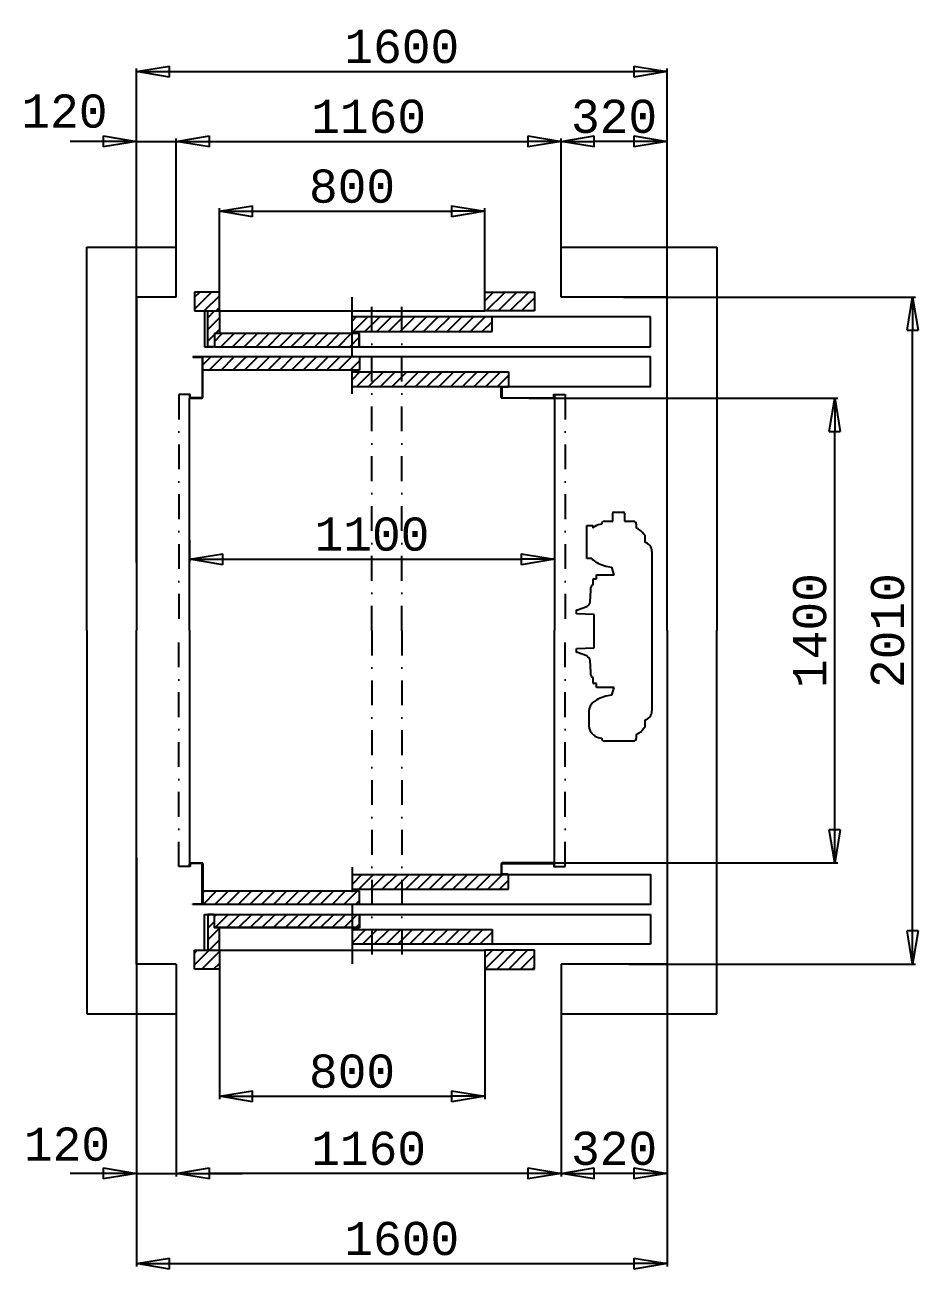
# Model space of a CAD drawing. Extents: x 29716 to 54257, y -8238 to 9896.
# Drawn here: x 29716 to 32409, y 6116 to 9865 of the extents above; entities that cross this region are included whole.
import ezdxf

# ---------------------------------------------------------------- set-up
doc = ezdxf.new("R2010")
doc.units = 0
doc.header["$LTSCALE"] = 50
doc.header["$MEASUREMENT"] = 0
doc.linetypes.add('DASHDOT', pattern=[1, 0.5, -0.25, 0, -0.25])
doc.linetypes.add('DASHED', pattern=[0.75, 0.5, -0.25])
doc.layers.get('0').update_dxf_attribs({"linetype": 'CONTINUOUS'})
doc.layers.get('Defpoints').update_dxf_attribs({"linetype": 'CONTINUOUS'})
for name, color, linetype in [('CONT_35', 250, 'CONTINUOUS'), ('CONT_70', 5, 'CONTINUOUS'), ('DASH_35', 30, 'DASHED'), ('DASHD_35', 40, 'DASHDOT'), ('DIM', 7, 'CONTINUOUS'), ('HATCH_35', 6, 'CONTINUOUS')]:
    doc.layers.add(name, color=color, linetype=linetype)
doc.styles.get("Standard").update_dxf_attribs({"font": 'monotxt'})
doc.dimstyles.get("Standard").update_dxf_attribs({"dimscale": 50, "dimtxt": 2, "dimasz": 2, "dimexe": 0.18, "dimexo": 0, "dimgap": 0.5, "dimtad": 1, "dimdec": 0, "dimrnd": 1, "dimzin": 0, "dimdsep": 46, "dimtxsty": 'Standard', "dimblk": 'CLOSED', "dimcen": 0.09, "dimadec": 0, "dimazin": 0, "dimtfac": 1, "dimtdec": 0, "dimtmove": 2, "dimatfit": 0, "dimldrblk": 'CLOSED', "dimfxl": 1, "dimtolj": 1, "dimtzin": 0, "dimarcsym": 0})
pattern_1 = [(45, (21481.138, -57347.784), (-17.6776695, 17.6776695), [])]
pattern_2 = [(45, (21431.138, -57347.784), (-17.6776695, 17.6776695), [])]
pattern_3 = [(45, (21531.138, -57347.784), (-17.6776695, 17.6776695), [])]

# ---------------------------------------------------------------- blocks, each defined once
blk = doc.blocks.new('_Closed')
at = {"color": 0, "linetype": 'Continuous', "lineweight": -2}
for p, q in [((-1, 0.167), (0, 0)), ((-1, 0.167), (-1, -0.167)), ((0, 0), (-1, -0.167)), ((0, 0), (-1, 0))]:
    blk.add_line(p, q, dxfattribs=at)
blk = doc.blocks.new('*D4')
at = {"layer": 'Defpoints', "color": 0, "transparency": 16777216}
for p in [(31652.3, 7494.8), (30052.3, 7356.2), (31652.3, 6132.8)]:
    blk.add_point(p, dxfattribs=at)
at = {"layer": 'DIM', "color": 0, "lineweight": -2, "transparency": 16777216}
for p, q in [((31652.3, 7494.8), (31652.3, 6123.8)), ((30052.3, 7356.2), (30052.3, 6123.8)), ((30152.3, 6132.8), (31552.3, 6132.8))]:
    blk.add_line(p, q, dxfattribs=at)
at = {"layer": 'DIM', "color": 0, "lineweight": -2, "transparency": 16777216, "xscale": 100, "yscale": 100, "zscale": 100, "rotation": 180}
blk.add_blockref('_Closed', (30052.3, 6132.8), dxfattribs=at)
at = {"layer": 'DIM', "color": 0, "lineweight": -2, "transparency": 16777216, "xscale": 100, "yscale": 100, "zscale": 100}
blk.add_blockref('_Closed', (31652.3, 6132.8), dxfattribs=at)
at = {"layer": 'DIM', "color": 0, "transparency": 16777216, "insert": (30852.3, 6207.8), "char_height": 100, "attachment_point": 5}
blk.add_mtext('\\A1;1600', dxfattribs=at)
blk = doc.blocks.new('*D5')
at = {"layer": 'Defpoints', "color": 0, "transparency": 16777216}
for p in [(30172.3, 6958.6), (31332.3, 6931.1), (30172.3, 6404.4)]:
    blk.add_point(p, dxfattribs=at)
at = {"layer": 'DIM', "color": 0, "lineweight": -2, "transparency": 16777216}
for p, q in [((30172.3, 6958.6), (30172.3, 6395.4)), ((31332.3, 6931.1), (31332.3, 6395.4)), ((31232.3, 6404.4), (30272.3, 6404.4))]:
    blk.add_line(p, q, dxfattribs=at)
at = {"layer": 'DIM', "color": 0, "lineweight": -2, "transparency": 16777216, "xscale": 100, "yscale": 100, "zscale": 100, "rotation": 180}
blk.add_blockref('_Closed', (30172.3, 6404.4), dxfattribs=at)
at = {"layer": 'DIM', "color": 0, "lineweight": -2, "transparency": 16777216, "xscale": 100, "yscale": 100, "zscale": 100}
blk.add_blockref('_Closed', (31332.3, 6404.4), dxfattribs=at)
at = {"layer": 'DIM', "color": 0, "transparency": 16777216, "insert": (30752.3, 6479.4), "char_height": 100, "attachment_point": 5}
blk.add_mtext('\\A1;1160', dxfattribs=at)
blk = doc.blocks.new('*D6')
at = {"layer": 'Defpoints', "color": 0, "transparency": 16777216}
for p in [(30212.3, 8313.1), (31312.3, 8261.1), (31312.3, 8254.8)]:
    blk.add_point(p, dxfattribs=at)
at = {"layer": 'DIM', "color": 0, "lineweight": -2, "transparency": 16777216}
for p, q in [((30212.3, 8313.1), (30212.3, 8245.8)), ((30312.3, 8254.8), (31212.3, 8254.8)), ((31312.3, 8261.1), (31312.3, 8245.8))]:
    blk.add_line(p, q, dxfattribs=at)
at = {"layer": 'DIM', "color": 0, "lineweight": -2, "transparency": 16777216, "xscale": 100, "yscale": 100, "zscale": 100, "rotation": 180}
blk.add_blockref('_Closed', (30212.3, 8254.8), dxfattribs=at)
at = {"layer": 'DIM', "color": 0, "lineweight": -2, "transparency": 16777216, "xscale": 100, "yscale": 100, "zscale": 100}
blk.add_blockref('_Closed', (31312.3, 8254.8), dxfattribs=at)
at = {"layer": 'DIM', "color": 0, "transparency": 16777216, "insert": (30762.3, 8329.8), "char_height": 100, "attachment_point": 5}
blk.add_mtext('\\A1;1100', dxfattribs=at)
blk = doc.blocks.new('*D7')
at = {"layer": 'Defpoints', "color": 0, "transparency": 16777216}
for p in [(31652.3, 9724), (31652.3, 8368.2), (30052.3, 8245.4)]:
    blk.add_point(p, dxfattribs=at)
at = {"layer": 'DIM', "color": 0, "lineweight": -2, "transparency": 16777216}
for p, q in [((30052.3, 8245.4), (30052.3, 9733)), ((30152.3, 9724), (31552.3, 9724)), ((31652.3, 8368.2), (31652.3, 9733))]:
    blk.add_line(p, q, dxfattribs=at)
at = {"layer": 'DIM', "color": 0, "lineweight": -2, "transparency": 16777216, "xscale": 100, "yscale": 100, "zscale": 100, "rotation": 180}
blk.add_blockref('_Closed', (30052.3, 9724), dxfattribs=at)
at = {"layer": 'DIM', "color": 0, "lineweight": -2, "transparency": 16777216, "xscale": 100, "yscale": 100, "zscale": 100}
blk.add_blockref('_Closed', (31652.3, 9724), dxfattribs=at)
at = {"layer": 'DIM', "color": 0, "transparency": 16777216, "insert": (30852.3, 9799), "char_height": 100, "attachment_point": 5}
blk.add_mtext('\\A1;1600', dxfattribs=at)
blk = doc.blocks.new('*D8')
at = {"layer": 'Defpoints', "color": 0, "transparency": 16777216}
for p in [(31332.3, 9513.5), (30172.3, 9162.2), (31332.3, 9134.2)]:
    blk.add_point(p, dxfattribs=at)
at = {"layer": 'DIM', "color": 0, "lineweight": -2, "transparency": 16777216}
for p, q in [((30172.3, 9162.2), (30172.3, 9522.5)), ((31332.3, 9134.2), (31332.3, 9522.5)), ((30272.3, 9513.5), (31232.3, 9513.5))]:
    blk.add_line(p, q, dxfattribs=at)
at = {"layer": 'DIM', "color": 0, "lineweight": -2, "transparency": 16777216, "xscale": 100, "yscale": 100, "zscale": 100, "rotation": 180}
blk.add_blockref('_Closed', (30172.3, 9513.5), dxfattribs=at)
at = {"layer": 'DIM', "color": 0, "lineweight": -2, "transparency": 16777216, "xscale": 100, "yscale": 100, "zscale": 100}
blk.add_blockref('_Closed', (31332.3, 9513.5), dxfattribs=at)
at = {"layer": 'DIM', "color": 0, "transparency": 16777216, "insert": (30752.3, 9588.5), "char_height": 100, "attachment_point": 5}
blk.add_mtext('\\A1;1160', dxfattribs=at)
blk = doc.blocks.new('*D9')
at = {"layer": 'Defpoints', "color": 0, "transparency": 16777216}
for p in [(30172.3, 9513.5), (30172.3, 9194.8), (30052.3, 9044.8)]:
    blk.add_point(p, dxfattribs=at)
at = {"layer": 'DIM', "color": 0, "lineweight": -2, "transparency": 16777216}
for p, q in [((30052.3, 9044.8), (30052.3, 9522.5)), ((30172.3, 9194.8), (30172.3, 9522.5)), ((29952.3, 9513.5), (29852.3, 9513.5)), ((30052.3, 9513.5), (30172.3, 9513.5)), ((30272.3, 9513.5), (30372.3, 9513.5))]:
    blk.add_line(p, q, dxfattribs=at)
at = {"layer": 'DIM', "color": 0, "lineweight": -2, "transparency": 16777216, "xscale": 100, "yscale": 100, "zscale": 100}
blk.add_blockref('_Closed', (30052.3, 9513.5), dxfattribs=at)
at = {"layer": 'DIM', "color": 0, "lineweight": -2, "transparency": 16777216, "xscale": 100, "yscale": 100, "zscale": 100, "rotation": 180}
blk.add_blockref('_Closed', (30172.3, 9513.5), dxfattribs=at)
at = {"layer": 'DIM', "color": 0, "transparency": 16777216, "insert": (29835.3, 9604.2), "char_height": 100, "attachment_point": 5}
blk.add_mtext('\\A1;120', dxfattribs=at)
blk = doc.blocks.new('*D10')
at = {"layer": 'Defpoints', "color": 0, "transparency": 16777216}
for p in [(30052.3, 7034.8), (30172.3, 6884.8), (30172.3, 6404.4)]:
    blk.add_point(p, dxfattribs=at)
at = {"layer": 'DIM', "color": 0, "lineweight": -2, "transparency": 16777216}
for p, q in [((30052.3, 7034.8), (30052.3, 6395.4)), ((30172.3, 6884.8), (30172.3, 6395.4)), ((29952.3, 6404.4), (29852.3, 6404.4)), ((30052.3, 6404.4), (30172.3, 6404.4)), ((30272.3, 6404.4), (30372.3, 6404.4))]:
    blk.add_line(p, q, dxfattribs=at)
at = {"layer": 'DIM', "color": 0, "lineweight": -2, "transparency": 16777216, "xscale": 100, "yscale": 100, "zscale": 100}
blk.add_blockref('_Closed', (30052.3, 6404.4), dxfattribs=at)
at = {"layer": 'DIM', "color": 0, "lineweight": -2, "transparency": 16777216, "xscale": 100, "yscale": 100, "zscale": 100, "rotation": 180}
blk.add_blockref('_Closed', (30172.3, 6404.4), dxfattribs=at)
at = {"layer": 'DIM', "color": 0, "transparency": 16777216, "insert": (29842.8, 6491.9), "char_height": 100, "attachment_point": 5}
blk.add_mtext('\\A1;120', dxfattribs=at)
blk = doc.blocks.new('*D11')
at = {"layer": 'Defpoints', "color": 0, "transparency": 16777216}
for p in [(30302.3, 7042.5), (31102.3, 7044), (31102.3, 6636.9)]:
    blk.add_point(p, dxfattribs=at)
at = {"layer": 'DIM', "color": 0, "lineweight": -2, "transparency": 16777216}
for p, q in [((30302.3, 7042.5), (30302.3, 6627.9)), ((31102.3, 7044), (31102.3, 6627.9)), ((30402.3, 6636.9), (31002.3, 6636.9))]:
    blk.add_line(p, q, dxfattribs=at)
at = {"layer": 'DIM', "color": 0, "lineweight": -2, "transparency": 16777216, "xscale": 100, "yscale": 100, "zscale": 100, "rotation": 180}
blk.add_blockref('_Closed', (30302.3, 6636.9), dxfattribs=at)
at = {"layer": 'DIM', "color": 0, "lineweight": -2, "transparency": 16777216, "xscale": 100, "yscale": 100, "zscale": 100}
blk.add_blockref('_Closed', (31102.3, 6636.9), dxfattribs=at)
at = {"layer": 'DIM', "color": 0, "transparency": 16777216, "insert": (30702.3, 6711.9), "char_height": 100, "attachment_point": 5}
blk.add_mtext('\\A1;800', dxfattribs=at)
blk = doc.blocks.new('*D12')
at = {"layer": 'Defpoints', "color": 0, "transparency": 16777216}
for p in [(31102.3, 9303.1), (30302.3, 9036.4), (31102.3, 9030.1)]:
    blk.add_point(p, dxfattribs=at)
at = {"layer": 'DIM', "color": 0, "lineweight": -2, "transparency": 16777216}
for p, q in [((30302.3, 9036.4), (30302.3, 9312.1)), ((30402.3, 9303.1), (31002.3, 9303.1)), ((31102.3, 9030.1), (31102.3, 9312.1))]:
    blk.add_line(p, q, dxfattribs=at)
at = {"layer": 'DIM', "color": 0, "lineweight": -2, "transparency": 16777216, "xscale": 100, "yscale": 100, "zscale": 100, "rotation": 180}
blk.add_blockref('_Closed', (30302.3, 9303.1), dxfattribs=at)
at = {"layer": 'DIM', "color": 0, "lineweight": -2, "transparency": 16777216, "xscale": 100, "yscale": 100, "zscale": 100}
blk.add_blockref('_Closed', (31102.3, 9303.1), dxfattribs=at)
at = {"layer": 'DIM', "color": 0, "transparency": 16777216, "insert": (30702.3, 9378.1), "char_height": 100, "attachment_point": 5}
blk.add_mtext('\\A1;800', dxfattribs=at)
blk = doc.blocks.new('*D13')
at = {"layer": 'Defpoints', "color": 0, "transparency": 16777216}
for p in [(31520.8, 9044.8), (32392.3, 9044.8), (31536.9, 7034.8)]:
    blk.add_point(p, dxfattribs=at)
at = {"layer": 'DIM', "color": 0, "lineweight": -2, "transparency": 16777216}
for p, q in [((31520.8, 9044.8), (32401.3, 9044.8)), ((32392.3, 7134.8), (32392.3, 8944.8)), ((31536.9, 7034.8), (32401.3, 7034.8))]:
    blk.add_line(p, q, dxfattribs=at)
at = {"layer": 'DIM', "color": 0, "lineweight": -2, "transparency": 16777216, "xscale": 100, "yscale": 100, "zscale": 100}
for p, rotation in [((32392.3, 9044.8), 90), ((32392.3, 7034.8), 270)]:
    blk.add_blockref('_Closed', p, dxfattribs=dict(at, rotation=rotation))
at = {"layer": 'DIM', "color": 0, "transparency": 16777216, "insert": (32317.3, 8039.8), "char_height": 100, "attachment_point": 5, "rotation": 90}
blk.add_mtext('\\A1;2010', dxfattribs=at)
blk = doc.blocks.new('*D14')
at = {"layer": 'Defpoints', "color": 0, "transparency": 16777216}
for p in [(31235.3, 8739.8), (32157.5, 8739.8), (31256, 7339.8)]:
    blk.add_point(p, dxfattribs=at)
at = {"layer": 'DIM', "color": 0, "lineweight": -2, "transparency": 16777216}
for p, q in [((31235.3, 8739.8), (32166.5, 8739.8)), ((32157.5, 7439.8), (32157.5, 8639.8)), ((31256, 7339.8), (32166.5, 7339.8))]:
    blk.add_line(p, q, dxfattribs=at)
at = {"layer": 'DIM', "color": 0, "lineweight": -2, "transparency": 16777216, "xscale": 100, "yscale": 100, "zscale": 100}
for p, rotation in [((32157.5, 8739.8), 90), ((32157.5, 7339.8), 270)]:
    blk.add_blockref('_Closed', p, dxfattribs=dict(at, rotation=rotation))
at = {"layer": 'DIM', "color": 0, "transparency": 16777216, "insert": (32082.5, 8039.8), "char_height": 100, "attachment_point": 5, "rotation": 90}
blk.add_mtext('\\A1;1400', dxfattribs=at)
blk = doc.blocks.new('*D15')
at = {"layer": 'Defpoints', "color": 0, "transparency": 16777216}
for p in [(31652.3, 7212.9), (31332.3, 6968.8), (31332.3, 6404.4)]:
    blk.add_point(p, dxfattribs=at)
at = {"layer": 'DIM', "color": 0, "lineweight": -2, "transparency": 16777216}
for p, q in [((31652.3, 7212.9), (31652.3, 6395.4)), ((31332.3, 6968.8), (31332.3, 6395.4)), ((31552.3, 6404.4), (31432.3, 6404.4))]:
    blk.add_line(p, q, dxfattribs=at)
at = {"layer": 'DIM', "color": 0, "lineweight": -2, "transparency": 16777216, "xscale": 100, "yscale": 100, "zscale": 100, "rotation": 180}
blk.add_blockref('_Closed', (31332.3, 6404.4), dxfattribs=at)
at = {"layer": 'DIM', "color": 0, "lineweight": -2, "transparency": 16777216, "xscale": 100, "yscale": 100, "zscale": 100}
blk.add_blockref('_Closed', (31652.3, 6404.4), dxfattribs=at)
at = {"layer": 'DIM', "color": 0, "transparency": 16777216, "insert": (31492.3, 6479.4), "char_height": 100, "attachment_point": 5}
blk.add_mtext('\\A1;320', dxfattribs=at)
blk = doc.blocks.new('*D16')
at = {"layer": 'Defpoints', "color": 0, "transparency": 16777216}
for p in [(31332.3, 9513.5), (31332.3, 9138), (31652.3, 8653.4)]:
    blk.add_point(p, dxfattribs=at)
at = {"layer": 'DIM', "color": 0, "lineweight": -2, "transparency": 16777216}
for p, q in [((31332.3, 9138), (31332.3, 9522.5)), ((31652.3, 8653.4), (31652.3, 9522.5)), ((31552.3, 9513.5), (31432.3, 9513.5))]:
    blk.add_line(p, q, dxfattribs=at)
at = {"layer": 'DIM', "color": 0, "lineweight": -2, "transparency": 16777216, "xscale": 100, "yscale": 100, "zscale": 100, "rotation": 180}
blk.add_blockref('_Closed', (31332.3, 9513.5), dxfattribs=at)
at = {"layer": 'DIM', "color": 0, "lineweight": -2, "transparency": 16777216, "xscale": 100, "yscale": 100, "zscale": 100}
blk.add_blockref('_Closed', (31652.3, 9513.5), dxfattribs=at)
at = {"layer": 'DIM', "color": 0, "transparency": 16777216, "insert": (31492.3, 9588.5), "char_height": 100, "attachment_point": 5}
blk.add_mtext('\\A1;320', dxfattribs=at)

msp = doc.modelspace()

# ---------------------------------------------------------------- hatches: boundary and pattern name
at = {"layer": 'HATCH_35'}
h = msp.add_hatch(dxfattribs=at)
h.set_pattern_fill('ANSI31', color=256, scale=200, style=0)
h.set_pattern_definition([(45, (21606.138, -57347.784), (-17.6776695, 17.6776695), [])])
h.paths.add_polyline_path([(30302.3, 9002.8), (30302.3, 9059.8), (30227.3, 9059.8), (30227.3, 9002.8), (30267.3, 9002.8)])
h = msp.add_hatch(dxfattribs=at)
h.set_pattern_fill('ANSI31', color=256, scale=200, style=0)
h.set_pattern_definition(pattern_2)
h.paths.add_polyline_path([(31102.3, 9059.8), (31102.3, 9002.8), (31252.3, 9002.8), (31252.3, 9059.8)])
h = msp.add_hatch(dxfattribs=at)
h.set_pattern_fill('ANSI31', color=256, scale=200, style=0)
h.set_pattern_definition(pattern_3)
edge = h.paths.add_edge_path(flags=17)
edge.add_line((30288.9, 8934.8), (30287.3, 8934.8))
edge.add_line((30287.3, 8934.8), (30287.3, 8933.2))
edge.add_arc((30288.9, 8933.2), 1.6, 90, 180, ccw=False)
h.paths.add_polyline_path([(30267.3, 8894.8), (30284.7, 8894.8)])
h.paths.add_polyline_path([(30267.3, 8894.8), (30284.7, 8894.8)], flags=16)
edge = h.paths.add_edge_path()
edge.add_line((30287.4, 8934.8), (30287.4, 8933.7))
edge.add_line((30287.4, 8933.7), (30287.4, 8894.9))
edge.add_line((30287.4, 8894.9), (30287.4, 8894.8))
edge.add_line((30267.3, 8894.8), (30267.3, 9002.8))
edge.add_line((30302.3, 9002.8), (30302.3, 8937.4))
h = msp.add_hatch(dxfattribs=at)
h.set_pattern_fill('ANSI31', color=256, scale=200, style=0)
h.set_pattern_definition(pattern_1)
h.paths.add_polyline_path([(30702.3, 8984.8), (30702.3, 8978.8), (30702.3, 8966.2), (30702.3, 8940.4), (30762.3, 8940.4), (30762.3, 8984.8)])
h.paths.add_polyline_path([(30852.3, 8940.4), (30852.3, 8984.8), (30762.3, 8984.8), (30762.3, 8940.4)])
h.paths.add_polyline_path([(31124.3, 8940.4), (31124.3, 8984.8), (30852.3, 8984.8), (30852.3, 8940.4)])
h.paths.add_polyline_path([(30762.3, 8774.8), (30762.3, 8819.2), (30702.3, 8819.2), (30702.3, 8774.8)])
h.paths.add_polyline_path([(30762.3, 8819.2), (30762.3, 8774.8), (30852.3, 8774.8), (30852.3, 8819.2)])
h.paths.add_polyline_path([(31174.3, 8774.8), (31174.3, 8819.2), (30852.3, 8819.2), (30852.3, 8774.8)])
h = msp.add_hatch(dxfattribs=at)
h.set_pattern_fill('ANSI31', color=256, scale=200, style=0)
h.set_pattern_definition(pattern_1)
h.paths.add_polyline_path([(30702.3, 8894.9), (30702.3, 8934.7), (30288.4, 8934.7, 0.218363), (30287.4, 8933.7), (30287.4, 8894.9)])
h.paths.add_polyline_path([(30724.2, 8934.7), (30702.3, 8934.7), (30702.3, 8894.9), (30724.2, 8894.9)])
h.paths.add_polyline_path([(30724.3, 8864.8), (30702.3, 8864.8), (30702.3, 8824.8), (30724.3, 8824.8)])
h.paths.add_polyline_path([(30702.3, 8824.8), (30702.3, 8825.8), (30702.3, 8864.8), (30252.3, 8864.8), (30252.3, 8824.8)])
h = msp.add_hatch(dxfattribs=at)
h.set_pattern_fill('ANSI31', color=256, scale=200, style=0)
h.set_pattern_definition(pattern_1)
h.paths.add_polyline_path([(30702.3, 7304.8), (30702.3, 7260.4), (30762.3, 7260.4), (30762.3, 7304.8)])
h.paths.add_polyline_path([(30762.3, 7304.8), (30762.3, 7260.4), (30852.3, 7260.4), (30852.3, 7304.8)])
h.paths.add_polyline_path([(30852.3, 7304.8), (30852.3, 7260.4), (31174.3, 7260.4), (31174.3, 7304.8)])
h.paths.add_polyline_path([(30762.3, 7139.2), (30702.3, 7139.2), (30702.3, 7113.4), (30702.3, 7100.8), (30702.3, 7094.8), (30762.3, 7094.8)])
h.paths.add_polyline_path([(30852.3, 7094.8), (30852.3, 7139.2), (30762.3, 7139.2), (30762.3, 7094.8)])
h.paths.add_polyline_path([(31124.3, 7094.8), (31124.3, 7139.2), (30852.3, 7139.2), (30852.3, 7094.8)])
h = msp.add_hatch(dxfattribs=at)
h.set_pattern_fill('ANSI31', color=256, scale=200, style=0)
h.set_pattern_definition(pattern_1)
h.paths.add_polyline_path([(30702.3, 7144.9), (30702.3, 7184.7), (30287.4, 7184.7), (30287.4, 7145.8, 0.218363), (30288.4, 7144.9)])
h.paths.add_polyline_path([(30724.2, 7184.7), (30702.3, 7184.7), (30702.3, 7144.9), (30724.2, 7144.9)])
h.paths.add_polyline_path([(30702.3, 7214.8), (30702.3, 7254.8), (30252.3, 7254.8), (30252.3, 7214.8)])
h.paths.add_polyline_path([(30724.3, 7254.8), (30702.3, 7254.8), (30702.3, 7253.8), (30702.3, 7214.8), (30724.3, 7214.8)])
h = msp.add_hatch(dxfattribs=at)
h.set_pattern_fill('ANSI31', color=256, scale=200, style=0)
h.set_pattern_definition(pattern_3)
edge = h.paths.add_edge_path(flags=0)
edge.add_line((30288.9, 7144.8), (30287.3, 7144.8))
edge.add_line((30287.3, 7144.8), (30287.3, 7146.4))
edge.add_arc((30288.9, 7146.4), 1.6, 180, 270)
edge = h.paths.add_edge_path(flags=16)
edge.add_line((30288.9, 7144.8), (30287.3, 7144.8))
edge.add_line((30287.3, 7144.8), (30287.3, 7146.4))
edge.add_arc((30288.9, 7146.4), 1.6, 180, 270)
edge = h.paths.add_edge_path()
edge.add_line((30287.4, 7144.8), (30287.4, 7145.8))
edge.add_line((30287.4, 7145.8), (30287.4, 7184.7))
edge.add_line((30287.4, 7184.7), (30287.4, 7184.8))
edge.add_line((30267.3, 7184.8), (30287.4, 7184.8))
edge.add_line((30284.7, 7184.8), (30267.3, 7184.8))
edge.add_line((30267.3, 7184.8), (30267.3, 7076.8))
edge.add_line((30302.3, 7076.8), (30302.3, 7144.9))
h = msp.add_hatch(dxfattribs=at)
h.set_pattern_fill('ANSI31', color=256, scale=200, style=0)
h.set_pattern_definition(pattern_3)
h.paths.add_polyline_path([(30227.3, 7076.8), (30227.3, 7019.8), (30302.3, 7019.8), (30302.3, 7076.8), (30267.3, 7076.8)])
h = msp.add_hatch(dxfattribs=at)
h.set_pattern_fill('ANSI31', color=256, scale=200, style=0)
h.set_pattern_definition(pattern_2)
h.paths.add_polyline_path([(31102.3, 7076.8), (31102.3, 7019.8), (31252.3, 7019.8), (31252.3, 7076.8)])

# ---------------------------------------------------------------- linework, layer by layer
at = {"layer": 'CONT_35', "ltscale": 3}
for p, q in [((30302.3, 9059.8), (30227.3, 9059.8)), ((30227.3, 9059.8), (30227.3, 9002.8)), ((30302.3, 9002.8), (30302.3, 9059.8)), ((31102.3, 9059.8), (31252.3, 9059.8)), ((31102.3, 9002.8), (31102.3, 9059.8)), ((31252.3, 9059.8), (31252.3, 9002.8)), ((30257.3, 9002.8), (30257.3, 8894.8)), ((30267.3, 8894.8), (30267.3, 9002.8)), ((30302.3, 9002.8), (30302.3, 8937.4)), ((31252.3, 9002.8), (31102.3, 9002.8)), ((30702.3, 8978.8), (30702.3, 8984.8)), ((30702.3, 8966.2), (30702.3, 8978.8)), ((30702.3, 8940.4), (30702.3, 8966.2)), ((31124.3, 8940.4), (31124.3, 8984.8)), ((31602.3, 8894.8), (31602.3, 8984.8)), ((30724.3, 8934.8), (30287.3, 8934.8)), ((30702.3, 8940.4), (31124.3, 8940.4)), ((30724.3, 8934.8), (30702.3, 8934.8)), ((30724.3, 8894.8), (30724.3, 8934.8)), ((30257.3, 8894.8), (30267.3, 8894.8)), ((30284.7, 8894.8), (30267.3, 8894.8)), ((30267.3, 8894.8), (30284.7, 8894.8)), ((30287.3, 8894.8), (30724.3, 8894.8)), ((30249.3, 8864.8), (30222.3, 8864.8)), ((30222.3, 8864.8), (30222.3, 8863.3)), ((30222.3, 8863.3), (30249.2, 8863.3)), ((30250.8, 8864.8), (30250.8, 8742.9)), ((30252.3, 8829.8), (30252.3, 8859.2)), ((30724.3, 8864.8), (30724.3, 8824.8)), ((30724.3, 8824.8), (30252.3, 8824.8)), ((30702.3, 8824.8), (30702.3, 8825.8)), ((30702.3, 8819.2), (31174.3, 8819.2)), ((30702.3, 8774.8), (30702.3, 8819.2)), ((31174.3, 8819.2), (31174.3, 8774.8)), ((30212.3, 8750.8), (30212.3, 8742.8)), ((30213.8, 8750.8), (30212.3, 8750.8)), ((30212.3, 8039.8), (30212.3, 8739.8)), ((30213.8, 8742.9), (30213.8, 8750.8)), ((30215.3, 8739.8), (30249.2, 8739.8)), ((30249.2, 8741.3), (30215.4, 8741.3)), ((30252.3, 8742.9), (30252.3, 8770.7)), ((31312.3, 8739.8), (31312.3, 8039.8)), ((31454.6, 8360.2), (31454.6, 8360.2)), ((31462.9, 8369.8), (31488.1, 8369.8)), ((31488.1, 8369.8), (31488.1, 8393.3)), ((31491.1, 8396.3), (31520.9, 8396.3)), ((31523.9, 8393.3), (31523.9, 8369.8)), ((31523.9, 8369.8), (31550.6, 8369.8)), ((31550.6, 8369.8), (31550.6, 8369.8)), ((31559, 8360.2), (31559, 8349.2)), ((31410.4, 8356.2), (31427.9, 8356.2)), ((31410.4, 8256.7), (31410.4, 8356.2)), ((31427.9, 8356.2), (31427.9, 8348.5)), ((31434, 8353.8), (31434, 8353.8)), ((31582.9, 8328.5), (31584.7, 8328)), ((31584.7, 8328), (31584.7, 8306.3)), ((31425.1, 8256.7), (31410.4, 8256.7)), ((31606.4, 8277.8), (31606.4, 7798.2)), ((31492.1, 8208), (31485.1, 8231)), ((31428.8, 8177.9), (31428.8, 8192.6)), ((31431.8, 8195.6), (31438.8, 8195.6)), ((31438.8, 8208), (31492.1, 8208)), ((31438.8, 8195.6), (31438.8, 8208)), ((31419.8, 8126.7), (31422.3, 8161)), ((31422.3, 8161), (31422.3, 8170)), ((31378.8, 8102), (31381.8, 8102.1)), ((31378.8, 8090), (31378.8, 8102)), ((31381.8, 8102.1), (31409.7, 8112.5)), ((31432.3, 8088.5), (31378.8, 8090)), ((31432.3, 7987.5), (31432.3, 8088.5)), ((30212.3, 8039.8), (30212.3, 7339.8)), ((31312.3, 7339.8), (31312.3, 8039.8)), ((31378.8, 7986), (31432.3, 7987.5)), ((31378.8, 7974), (31378.8, 7986)), ((31381.8, 7973.9), (31378.8, 7974)), ((31409.7, 7963.5), (31381.8, 7973.9)), ((31422.3, 7915), (31419.8, 7949.3)), ((31422.3, 7906), (31422.3, 7915)), ((31428.8, 7883.4), (31428.8, 7898.1)), ((31438.8, 7880.4), (31431.8, 7880.4)), ((31438.8, 7868), (31438.8, 7880.4)), ((31492.1, 7868), (31438.8, 7868)), ((31485.1, 7845), (31492.1, 7868)), ((31417.4, 7748.7), (31417.4, 7801)), ((31584.7, 7769.7), (31584.7, 7748)), ((31559, 7726.8), (31559, 7715.8)), ((31584.7, 7748), (31582.9, 7747.5)), ((31550.6, 7706.2), (31462.9, 7706.2)), ((30212.3, 7328.8), (30212.3, 7336.8)), ((30213.8, 7328.8), (30212.3, 7328.8)), ((30213.8, 7336.7), (30213.8, 7328.8)), ((30215.3, 7339.8), (30249.2, 7339.8)), ((30249.2, 7338.3), (30215.4, 7338.3)), ((30250.8, 7214.8), (30250.8, 7336.7)), ((30252.3, 7336.7), (30252.3, 7308.9)), ((30702.3, 7304.8), (30702.3, 7260.4)), ((31174.3, 7260.4), (31174.3, 7304.8)), ((30724.3, 7254.8), (30252.3, 7254.8)), ((30252.3, 7249.8), (30252.3, 7220.4)), ((30702.3, 7260.4), (31174.3, 7260.4)), ((30702.3, 7254.8), (30702.3, 7253.8)), ((30724.3, 7214.8), (30724.3, 7254.8)), ((30222.3, 7216.3), (30249.2, 7216.3)), ((30222.3, 7214.8), (30222.3, 7216.3)), ((30249.3, 7214.8), (30222.3, 7214.8)), ((30257.3, 7076.8), (30257.3, 7184.8)), ((30257.3, 7184.8), (30267.3, 7184.8)), ((30267.3, 7184.8), (30267.3, 7076.8)), ((30284.7, 7184.8), (30267.3, 7184.8)), ((30267.3, 7184.8), (30287.4, 7184.8)), ((30287.3, 7184.8), (30724.3, 7184.8)), ((30724.3, 7184.8), (30724.3, 7144.8)), ((31602.3, 7184.8), (31602.3, 7094.8)), ((30724.3, 7144.8), (30287.3, 7144.8)), ((30302.3, 7076.8), (30302.3, 7144.9)), ((30724.3, 7144.8), (30702.3, 7144.8)), ((30702.3, 7139.2), (31124.3, 7139.2)), ((30702.3, 7139.2), (30702.3, 7113.4)), ((31124.3, 7139.2), (31124.3, 7094.8)), ((30702.3, 7113.4), (30702.3, 7100.8)), ((30702.3, 7100.8), (30702.3, 7094.8)), ((30227.3, 7019.8), (30227.3, 7076.8)), ((30302.3, 7076.8), (30302.3, 7019.8)), ((31252.3, 7076.8), (31102.3, 7076.8)), ((31102.3, 7076.8), (31102.3, 7019.8)), ((31252.3, 7019.8), (31252.3, 7076.8)), ((30302.3, 7019.8), (30227.3, 7019.8)), ((31102.3, 7019.8), (31252.3, 7019.8))]:
    msp.add_line(p, q, dxfattribs=at)
for points in [[(30227.3, 9002.8), (30267.3, 9002.8), (30302.3, 9002.8)], [(30302.3, 9002.8), (30702.3, 9002.8), (31102.3, 9002.8)], [(31602.3, 8984.8), (31124.3, 8984.8), (30702.3, 8984.8)], [(30287.3, 8934.8), (30287.3, 8933.2), (30287.3, 8894.8)], [(30302.3, 8934.8), (30288.9, 8934.8), (30287.3, 8934.8)], [(30724.3, 8934.7), (30724.2, 8934.7), (30288.4, 8934.7), (30287.3, 8934.7)], [(30287.4, 8934.8), (30287.4, 8933.7), (30287.4, 8894.9), (30287.4, 8894.8)], [(30724.2, 8894.8), (30724.2, 8894.9), (30724.2, 8934.7), (30724.2, 8934.8)], [(30287.3, 8894.9), (30287.4, 8894.9), (30724.2, 8894.9), (30724.3, 8894.9)], [(30702.3, 8894.8), (30724.3, 8894.8), (31602.3, 8894.8)], [(30702.3, 8774.8), (31174.3, 8774.8), (31602.3, 8774.8), (31602.3, 8864.8), (30724.3, 8864.8), (30252.3, 8864.8)], [(30252.3, 8752.8), (30252.3, 8824.8), (30252.3, 8864.8)], [(30252.3, 7326.8), (30252.3, 7254.8), (30252.3, 7214.8)], [(30702.3, 7304.8), (31174.3, 7304.8), (31602.3, 7304.8), (31602.3, 7214.8), (30724.3, 7214.8), (30252.3, 7214.8)], [(30287.3, 7144.8), (30287.3, 7146.4), (30287.3, 7184.8)], [(30287.3, 7184.7), (30287.4, 7184.7), (30724.2, 7184.7), (30724.3, 7184.7)], [(30287.4, 7144.8), (30287.4, 7145.8), (30287.4, 7184.7), (30287.4, 7184.8)], [(30702.3, 7184.8), (30724.3, 7184.8), (31602.3, 7184.8)], [(30724.2, 7184.8), (30724.2, 7184.7), (30724.2, 7144.9), (30724.2, 7144.8)], [(30724.3, 7144.9), (30724.2, 7144.9), (30288.4, 7144.9), (30287.3, 7144.9)], [(30302.3, 7144.8), (30288.9, 7144.8), (30287.3, 7144.8)], [(31602.3, 7094.8), (31124.3, 7094.8), (30702.3, 7094.8)], [(30227.3, 7076.8), (30267.3, 7076.8), (30302.3, 7076.8)], [(30302.3, 7076.8), (30702.3, 7076.8), (31102.3, 7076.8)]]:
    msp.add_lwpolyline(points, dxfattribs=at)
for points in [[(31172.3, 8774.8), (31172.3, 8773.3), (31155.4, 8773.3, 0.414214), (31153.8, 8771.7), (31153.8, 8742.9, 0.414214), (31155.4, 8741.3), (31309.2, 8741.3, 0.414214), (31310.8, 8742.9), (31310.8, 8750.8), (31312.3, 8750.8), (31312.3, 8742.8, -0.414214), (31309.3, 8739.8), (31155.4, 8739.8, -0.414214), (31152.3, 8742.9), (31152.3, 8771.7, -0.414214), (31155.4, 8774.8)], [(31172.3, 7304.8), (31172.3, 7306.3), (31155.4, 7306.3, -0.414214), (31153.8, 7307.9), (31153.8, 7336.7, -0.414214), (31155.4, 7338.3), (31309.2, 7338.3, -0.414214), (31310.8, 7336.7), (31310.8, 7328.8), (31312.3, 7328.8), (31312.3, 7336.8, 0.414214), (31309.3, 7339.8), (31155.4, 7339.8, 0.414214), (31152.3, 7336.7), (31152.3, 7307.9, 0.414214), (31155.4, 7304.8)]]:
    msp.add_lwpolyline(points, format="xyb", close=True, dxfattribs=at)
for centre, radius, start, end in [((30288.9, 8933.2), 1.6, 90, 180), ((30249.2, 8861.7), 1.6, 0, 90), ((30249.3, 8861.8), 3, 0, 90), ((30215.3, 8742.8), 3, 180, 270), ((30215.4, 8742.9), 1.6, 180, 270), ((30249.2, 8742.9), 3.1, 270, 0), ((30249.2, 8742.9), 1.6, 270, 0), ((31457.6, 8314.5), 45.8, 93.7195, 120.9226), ((31464.3, 8360.2), 9.69, 98.41, 179.961), ((31491.1, 8393.3), 3, 90, 180), ((31520.9, 8393.3), 3, 0, 90), ((31549.3, 8360.2), 9.69, 0, 82.2138), ((31466.9, 8309.5), 55.1, 126.6176, 135.0158), ((31538.2, 8301), 52.5, 31.5725, 66.646), ((31576.9, 8277.8), 29.5, 0, 74.6154), ((31466.9, 8292.7), 55.1, 220.6842, 240.6322), ((31497.5, 8354.2), 123.8, 242.2251, 264.234), ((31430.3, 8170), 8, 100.8069, 180), ((31431.8, 8192.6), 3, 90, 180), ((31402.8, 8128), 17, 293.9822, 355.7487), ((31402.8, 7948), 17, 4.2513, 66.0178), ((31430.3, 7906), 8, 180, 259.1931), ((31431.8, 7883.4), 3, 180, 270), ((31497.5, 7721.8), 123.8, 95.766, 117.7749), ((31445.1, 7800.6), 27.7, 155.3135, 179.0898), ((31466.9, 7783.3), 55.1, 119.3678, 148.4367), ((31576.9, 7798.2), 29.5, 285.3846, 0), ((31445.1, 7749.2), 27.7, 180.9102, 204.6865), ((31466.9, 7766.5), 55.1, 211.5633, 233.3824), ((31457.6, 7761.5), 45.8, 239.0774, 266.3482), ((31538.2, 7774.9), 52.5, 293.354, 328.4275), ((31464.3, 7715.8), 9.69, 179.961, 261.59), ((31549.3, 7715.8), 9.69, 277.7862, 0), ((30215.3, 7336.8), 3, 90, 180), ((30215.4, 7336.7), 1.6, 90, 180), ((30249.2, 7336.7), 3.1, 0, 90), ((30249.2, 7336.7), 1.6, 0, 90), ((30249.2, 7217.9), 1.6, 270, 0), ((30249.3, 7217.8), 3, 270, 0), ((30288.9, 7146.4), 1.6, 180, 270)]:
    msp.add_arc(centre, radius, start, end, dxfattribs=at)
at = {"layer": 'CONT_70', "ltscale": 3}
for p, q in [((29902.3, 8039.8), (29902.3, 9194.8)), ((29902.3, 9194.8), (30172.3, 9194.8)), ((30172.3, 9044.8), (30172.3, 9194.8)), ((31332.3, 9194.8), (31802.3, 9194.8)), ((31332.3, 9044.8), (31332.3, 9194.8)), ((31802.3, 9194.8), (31802.3, 8039.8)), ((30052.3, 9044.8), (30052.3, 8039.8)), ((30172.3, 9044.8), (30052.3, 9044.8)), ((31652.3, 9044.8), (31332.3, 9044.8)), ((31652.3, 8039.8), (31652.3, 9044.8)), ((29902.3, 8039.8), (29902.3, 6884.8)), ((30052.3, 7034.8), (30052.3, 8039.8)), ((31652.3, 8039.8), (31652.3, 7034.8)), ((31802.3, 6884.8), (31802.3, 8039.8)), ((30172.3, 7034.8), (30052.3, 7034.8)), ((30172.3, 7034.8), (30172.3, 6884.8)), ((31652.3, 7034.8), (31332.3, 7034.8)), ((31332.3, 7034.8), (31332.3, 6884.8)), ((29902.3, 6884.8), (30172.3, 6884.8)), ((31332.3, 6884.8), (31802.3, 6884.8))]:
    msp.add_line(p, q, dxfattribs=at)
at = {"layer": 'DASH_35', "ltscale": 3}
for p, q in [((30702.3, 8752.8), (30702.3, 9044.1)), ((30702.3, 7326.8), (30702.3, 7035.5))]:
    msp.add_line(p, q, dxfattribs=at)
at = {"layer": 'DASHD_35', "ltscale": 3}
for p, q in [((30762.3, 8039.8), (30762.3, 9027.3)), ((30852.3, 8039.8), (30852.3, 9029.8)), ((30179.8, 8750.8), (30179.8, 8039.8)), ((30212.3, 8750.8), (30179.8, 8750.8)), ((31312.3, 8750.8), (31344.8, 8750.8)), ((31344.8, 8750.8), (31344.8, 8039.8)), ((30179.8, 7328.8), (30179.8, 8039.8)), ((30762.3, 8039.8), (30762.3, 7052.3)), ((30852.3, 8039.8), (30852.3, 7049.8)), ((31344.8, 7328.8), (31344.8, 8039.8)), ((30212.3, 7328.8), (30179.8, 7328.8)), ((31312.3, 7328.8), (31344.8, 7328.8))]:
    msp.add_line(p, q, dxfattribs=at)

# ---------------------------------------------------------------- dimensions: what is measured, and where the dimension line sits
at = {"layer": 'DIM'}
for base, p1, p2, picture, middle in [((31652.3, 9724), (30052.3, 8245.4), (31652.3, 8368.2), '*D7', (30852.3, 9799)), ((31332.3, 9513.5), (30172.3, 9162.2), (31332.3, 9134.2), '*D8', (30752.3, 9588.5)), ((31332.3, 9513.5), (31652.3, 8653.4), (31332.3, 9138), '*D16', (31492.3, 9588.5)), ((31102.3, 9303.1), (30302.3, 9036.4), (31102.3, 9030.1), '*D12', (30702.3, 9378.1)), ((31312.3, 8254.8), (30212.3, 8313.1), (31312.3, 8261.1), '*D6', (30762.3, 8329.8)), ((31652.3, 6132.8), (30052.3, 7356.2), (31652.3, 7494.8), '*D4', (30852.3, 6207.8)), ((31332.3, 6404.4), (31652.3, 7212.9), (31332.3, 6968.8), '*D15', (31492.3, 6479.4)), ((31102.3, 6636.9), (30302.3, 7042.5), (31102.3, 7044), '*D11', (30702.3, 6711.9)), ((30172.3, 6404.4), (31332.3, 6931.1), (30172.3, 6958.6), '*D5', (30752.3, 6479.4))]:
    dim = msp.add_linear_dim(base=base, p1=p1, p2=p2, dimstyle='Standard', dxfattribs=at)
    dim.commit()
    dim.dimension.update_dxf_attribs({"geometry": picture, "text_midpoint": middle})
for base, p1, p2, picture, middle in [((30172.3, 9513.5), (30052.3, 9044.8), (30172.3, 9194.8), '*D9', (29835.3, 9604.2)), ((30172.3, 6404.4), (30052.3, 7034.8), (30172.3, 6884.8), '*D10', (29842.8, 6491.9))]:
    dim = msp.add_linear_dim(base=base, p1=p1, p2=p2, dimstyle='Standard', dxfattribs=at)
    dim.commit()
    dim.dimension.update_dxf_attribs({"geometry": picture, "text_midpoint": middle, "dimtype": 160})
for base, p1, p2, picture, middle in [((32392.3, 9044.8), (31536.9, 7034.8), (31520.8, 9044.8), '*D13', (32317.3, 8039.8)), ((32157.5, 8739.8), (31256, 7339.8), (31235.3, 8739.8), '*D14', (32082.5, 8039.8))]:
    dim = msp.add_linear_dim(base=base, p1=p1, p2=p2, angle=90, dimstyle='Standard', dxfattribs=at)
    dim.commit()
    dim.dimension.update_dxf_attribs({"geometry": picture, "text_midpoint": middle})

doc.saveas('drawing.dxf')
